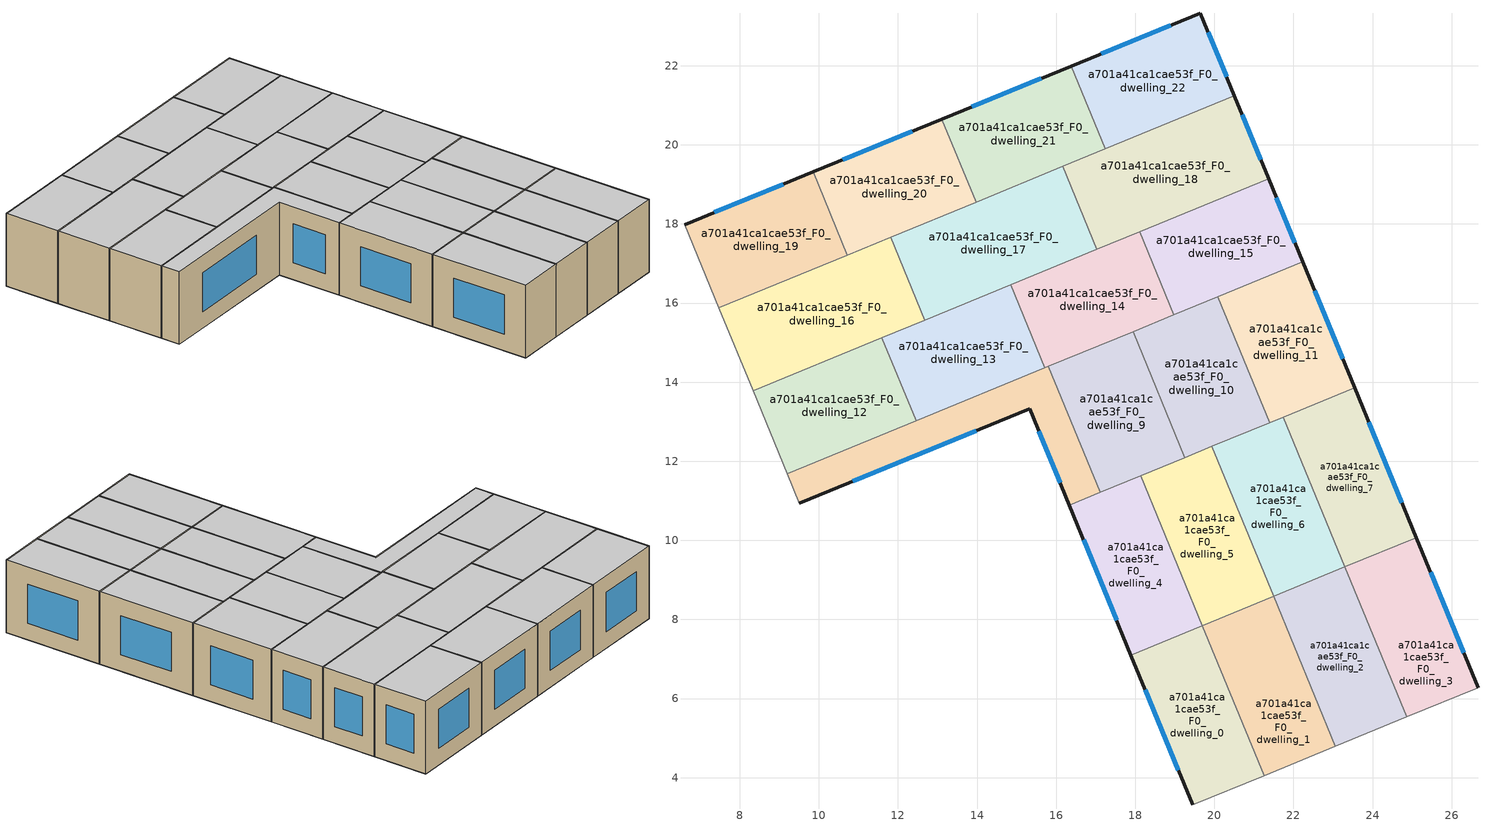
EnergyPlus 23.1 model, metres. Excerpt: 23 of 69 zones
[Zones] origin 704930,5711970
a701a41ca1cae53f_F0_dwelling_0
 floor ground (EU_floor_Construction): 21.26,4.05 19.7,7.84 17.89,7.1 19.45,3.31 z0
 wall outside (EU_wall_Construction): 19.45,3.31 17.89,7.1 z0:3
 wall adiabatic (EU_wall_Construction): 21.26,4.05 19.45,3.31 z0:3
 wall to a701a41ca1cae53f_F0_dwelling_1 (EU_wall_Construction): 19.7,7.84 21.26,4.05 z0:3
 wall to a701a41ca1cae53f_F0_dwelling_4 (EU_wall_Construction): 17.89,7.1 19.7,7.84 z0:3
 window (EU_Window_Construction): 19.09,4.19 18.25,6.22 z0.69:2.31
 ceiling to a701a41ca1cae53f_F1_dwelling_0 (EU_floor_Construction): 19.7,7.84 21.26,4.05 19.45,3.31 17.89,7.1 z3
a701a41ca1cae53f_F0_dwelling_1
 floor ground (EU_floor_Construction): 23.06,4.79 21.5,8.58 19.7,7.84 21.26,4.05 z0
 wall to a701a41ca1cae53f_F0_dwelling_2 (EU_wall_Construction): 21.5,8.58 23.06,4.79 z0:3
 wall adiabatic (EU_wall_Construction): 23.06,4.79 21.26,4.05 z0:3
 wall to a701a41ca1cae53f_F0_dwelling_5 (EU_wall_Construction): 19.7,7.84 21.5,8.58 z0:3
 ceiling to a701a41ca1cae53f_F1_dwelling_1 (EU_floor_Construction): 21.5,8.58 23.06,4.79 21.26,4.05 19.7,7.84 z3
a701a41ca1cae53f_F0_dwelling_10
 floor ground (EU_floor_Construction): 21.4,12.98 20.09,16.16 17.94,15.28 19.26,12.09 z0
 wall to a701a41ca1cae53f_F0_dwelling_11 (EU_wall_Construction): 20.09,16.16 21.4,12.98 z0:3
 wall to a701a41ca1cae53f_F0_dwelling_9 (EU_wall_Construction): 19.26,12.09 17.94,15.28 z0:3
 wall to a701a41ca1cae53f_F0_dwelling_6 (EU_wall_Construction): 21.4,12.98 19.94,12.37 z0:3
 wall to a701a41ca1cae53f_F0_dwelling_15 (EU_wall_Construction): 18.98,15.71 20.09,16.16 z0:3
 wall to a701a41ca1cae53f_F0_dwelling_14 (EU_wall_Construction): 17.94,15.28 18.98,15.71 z0:3
 wall to a701a41ca1cae53f_F0_dwelling_5 (EU_wall_Construction): 19.94,12.37 19.26,12.09 z0:3
 ceiling to a701a41ca1cae53f_F1_dwelling_10 (EU_floor_Construction): 20.09,16.16 21.4,12.98 19.26,12.09 17.94,15.28 z3
a701a41ca1cae53f_F0_dwelling_11
 floor ground (EU_floor_Construction): 23.55,13.86 22.23,17.04 20.09,16.16 21.4,12.98 z0
 wall outside (EU_wall_Construction): 22.23,17.04 23.55,13.86 z0:3
 wall to a701a41ca1cae53f_F0_dwelling_7 (EU_wall_Construction): 23.55,13.86 21.74,13.12 z0:3
 wall to a701a41ca1cae53f_F0_dwelling_15 (EU_wall_Construction): 20.09,16.16 22.23,17.04 z0:3
 wall to a701a41ca1cae53f_F0_dwelling_6 (EU_wall_Construction): 21.74,13.12 21.4,12.98 z0:3
 window (EU_Window_Construction): 22.54,16.31 23.24,14.6 z0.69:2.31
 ceiling to a701a41ca1cae53f_F1_dwelling_11 (EU_floor_Construction): 22.23,17.04 23.55,13.86 21.4,12.98 20.09,16.16 z3
a701a41ca1cae53f_F0_dwelling_12
 floor ground (EU_floor_Construction): 12.46,13.02 11.59,15.12 8.34,13.78 9.2,11.68 z0
 wall to a701a41ca1cae53f_F0_dwelling_13 (EU_wall_Construction): 11.59,15.12 12.46,13.02 z0:3
 wall adiabatic (EU_wall_Construction): 9.2,11.68 8.34,13.78 z0:3
 wall to a701a41ca1cae53f_F0_dwelling_8 (EU_wall_Construction): 12.46,13.02 9.2,11.68 z0:3
 wall to a701a41ca1cae53f_F0_dwelling_16 (EU_wall_Construction): 8.34,13.78 11.59,15.12 z0:3
 ceiling to a701a41ca1cae53f_F1_dwelling_12 (EU_floor_Construction): 11.59,15.12 12.46,13.02 9.2,11.68 8.34,13.78 z3
a701a41ca1cae53f_F0_dwelling_13
 floor ground (EU_floor_Construction): 15.72,14.36 14.85,16.46 11.59,15.12 12.46,13.02 z0
 wall to a701a41ca1cae53f_F0_dwelling_14 (EU_wall_Construction): 14.85,16.46 15.72,14.36 z0:3
 wall to a701a41ca1cae53f_F0_dwelling_17 (EU_wall_Construction): 12.68,15.57 14.85,16.46 z0:3
 wall to a701a41ca1cae53f_F0_dwelling_8 (EU_wall_Construction): 15.72,14.36 12.46,13.02 z0:3
 wall to a701a41ca1cae53f_F0_dwelling_16 (EU_wall_Construction): 11.6,15.12 12.68,15.57 z0:3
 ceiling to a701a41ca1cae53f_F1_dwelling_13 (EU_floor_Construction): 14.85,16.46 15.72,14.36 12.46,13.02 11.59,15.12 z3
a701a41ca1cae53f_F0_dwelling_14
 floor ground (EU_floor_Construction): 18.98,15.71 18.11,17.8 14.85,16.46 15.72,14.36 z0
 wall to a701a41ca1cae53f_F0_dwelling_15 (EU_wall_Construction): 18.11,17.8 18.98,15.71 z0:3
 wall to a701a41ca1cae53f_F0_dwelling_9 (EU_wall_Construction): 17.94,15.28 15.8,14.4 z0:3
 wall to a701a41ca1cae53f_F0_dwelling_18 (EU_wall_Construction): 17.03,17.36 18.11,17.8 z0:3
 wall to a701a41ca1cae53f_F0_dwelling_17 (EU_wall_Construction): 14.85,16.46 17.03,17.35 z0:3
 wall to a701a41ca1cae53f_F0_dwelling_8 (EU_wall_Construction): 15.8,14.4 15.72,14.36 z0:3
 ceiling to a701a41ca1cae53f_F1_dwelling_14 (EU_floor_Construction): 18.11,17.8 18.98,15.71 15.72,14.36 14.85,16.46 z3
a701a41ca1cae53f_F0_dwelling_15
 floor ground (EU_floor_Construction): 22.23,17.04 21.37,19.14 18.11,17.8 18.98,15.71 z0
 wall outside (EU_wall_Construction): 21.37,19.14 22.23,17.04 z0:3
 wall to a701a41ca1cae53f_F0_dwelling_18 (EU_wall_Construction): 18.11,17.8 21.37,19.14 z0:3
 window (EU_Window_Construction): 21.57,18.66 22.04,17.53 z0.69:2.31
 ceiling to a701a41ca1cae53f_F1_dwelling_15 (EU_floor_Construction): 21.37,19.14 22.23,17.04 18.98,15.71 18.11,17.8 z3
a701a41ca1cae53f_F0_dwelling_16
 floor ground (EU_floor_Construction): 12.68,15.57 11.82,17.67 7.47,15.88 8.34,13.78 z0
 wall to a701a41ca1cae53f_F0_dwelling_17 (EU_wall_Construction): 11.82,17.67 12.68,15.57 z0:3
 wall adiabatic (EU_wall_Construction): 8.34,13.78 7.47,15.88 z0:3
 wall to a701a41ca1cae53f_F0_dwelling_19 (EU_wall_Construction): 7.47,15.88 10.72,17.21 z0:3
 wall to a701a41ca1cae53f_F0_dwelling_20 (EU_wall_Construction): 10.72,17.21 11.82,17.66 z0:3
 ceiling to a701a41ca1cae53f_F1_dwelling_16 (EU_floor_Construction): 11.82,17.67 12.68,15.57 8.34,13.78 7.47,15.88 z3
a701a41ca1cae53f_F0_dwelling_17
 floor ground (EU_floor_Construction): 17.03,17.36 16.16,19.45 11.82,17.67 12.68,15.57 z0
 wall to a701a41ca1cae53f_F0_dwelling_18 (EU_wall_Construction): 16.16,19.45 17.03,17.36 z0:3
 wall to a701a41ca1cae53f_F0_dwelling_21 (EU_wall_Construction): 13.98,18.55 16.16,19.45 z0:3
 wall to a701a41ca1cae53f_F0_dwelling_20 (EU_wall_Construction): 11.82,17.67 13.98,18.55 z0:3
 ceiling to a701a41ca1cae53f_F1_dwelling_17 (EU_floor_Construction): 16.16,19.45 17.03,17.36 12.68,15.57 11.82,17.67 z3
a701a41ca1cae53f_F0_dwelling_18
 floor ground (EU_floor_Construction): 21.37,19.14 20.51,21.24 16.16,19.45 17.03,17.36 z0
 wall outside (EU_wall_Construction): 20.51,21.24 21.37,19.14 z0:3
 wall to a701a41ca1cae53f_F0_dwelling_22 (EU_wall_Construction): 17.24,19.9 20.51,21.24 z0:3
 wall to a701a41ca1cae53f_F0_dwelling_21 (EU_wall_Construction): 16.16,19.45 17.24,19.9 z0:3
 window (EU_Window_Construction): 20.71,20.76 21.17,19.63 z0.69:2.31
 ceiling to a701a41ca1cae53f_F1_dwelling_18 (EU_floor_Construction): 20.51,21.24 21.37,19.14 17.03,17.36 16.16,19.45 z3
a701a41ca1cae53f_F0_dwelling_19
 floor ground (EU_floor_Construction): 10.72,17.21 9.85,19.32 6.6,17.98 7.47,15.88 z0
 wall outside (EU_wall_Construction): 6.6,17.98 9.85,19.32 z0:3
 wall to a701a41ca1cae53f_F0_dwelling_20 (EU_wall_Construction): 9.85,19.32 10.72,17.21 z0:3
 wall adiabatic (EU_wall_Construction): 7.47,15.88 6.6,17.98 z0:3
 window (EU_Window_Construction): 7.36,18.29 9.1,19.01 z0.69:2.31
 ceiling to a701a41ca1cae53f_F1_dwelling_19 (EU_floor_Construction): 9.85,19.32 10.72,17.21 7.47,15.88 6.6,17.98 z3
a701a41ca1cae53f_F0_dwelling_2
 floor ground (EU_floor_Construction): 24.86,5.53 23.3,9.33 21.5,8.58 23.06,4.79 z0
 wall to a701a41ca1cae53f_F0_dwelling_3 (EU_wall_Construction): 23.3,9.33 24.86,5.53 z0:3
 wall adiabatic (EU_wall_Construction): 24.86,5.53 23.06,4.79 z0:3
 wall to a701a41ca1cae53f_F0_dwelling_6 (EU_wall_Construction): 21.5,8.58 23.3,9.33 z0:3
 ceiling to a701a41ca1cae53f_F1_dwelling_2 (EU_floor_Construction): 23.3,9.33 24.86,5.53 23.06,4.79 21.5,8.58 z3
a701a41ca1cae53f_F0_dwelling_20
 floor ground (EU_floor_Construction): 13.98,18.55 13.11,20.65 9.85,19.32 10.72,17.21 z0
 wall outside (EU_wall_Construction): 9.85,19.32 13.11,20.65 z0:3
 wall to a701a41ca1cae53f_F0_dwelling_21 (EU_wall_Construction): 13.11,20.65 13.98,18.55 z0:3
 window (EU_Window_Construction): 10.61,19.62 12.36,20.34 z0.69:2.31
 ceiling to a701a41ca1cae53f_F1_dwelling_20 (EU_floor_Construction): 13.11,20.65 13.98,18.55 10.72,17.21 9.85,19.32 z3
a701a41ca1cae53f_F0_dwelling_21
 floor ground (EU_floor_Construction): 17.24,19.9 16.38,21.99 13.11,20.65 13.98,18.55 z0
 wall outside (EU_wall_Construction): 13.11,20.65 16.38,21.99 z0:3
 wall to a701a41ca1cae53f_F0_dwelling_22 (EU_wall_Construction): 16.38,21.99 17.24,19.9 z0:3
 window (EU_Window_Construction): 13.87,20.96 15.62,21.68 z0.69:2.31
 ceiling to a701a41ca1cae53f_F1_dwelling_21 (EU_floor_Construction): 16.38,21.99 17.24,19.9 13.98,18.55 13.11,20.65 z3
a701a41ca1cae53f_F0_dwelling_22
 floor ground (EU_floor_Construction): 20.51,21.24 19.65,23.33 16.38,21.99 17.24,19.9 z0
 wall outside (EU_wall_Construction): 16.38,21.99 19.65,23.33 20.51,21.24 z0:3
 window (EU_Window_Construction): 17.14,22.3 18.89,23.02 / 19.85,22.85 20.31,21.73 z0.69:2.31
 ceiling to a701a41ca1cae53f_F1_dwelling_22 (EU_floor_Construction): 19.65,23.33 20.51,21.24 17.24,19.9 16.38,21.99 z3
a701a41ca1cae53f_F0_dwelling_3
 floor ground (EU_floor_Construction): 26.67,6.28 25.11,10.07 23.3,9.33 24.86,5.53 z0
 wall outside (EU_wall_Construction): 25.11,10.07 26.67,6.28 z0:3
 wall adiabatic (EU_wall_Construction): 26.67,6.28 24.86,5.53 z0:3
 wall to a701a41ca1cae53f_F0_dwelling_7 (EU_wall_Construction): 23.3,9.33 25.11,10.07 z0:3
 window (EU_Window_Construction): 25.47,9.19 26.31,7.15 z0.69:2.31
 ceiling to a701a41ca1cae53f_F1_dwelling_3 (EU_floor_Construction): 25.11,10.07 26.67,6.28 24.86,5.53 23.3,9.33 z3
a701a41ca1cae53f_F0_dwelling_4
 floor ground (EU_floor_Construction): 19.69,7.84 18.14,11.63 16.33,10.89 17.89,7.1 z0
 wall outside (EU_wall_Construction): 17.89,7.1 16.33,10.89 z0:3
 wall to a701a41ca1cae53f_F0_dwelling_5 (EU_wall_Construction): 18.14,11.63 19.69,7.84 z0:3
 wall to a701a41ca1cae53f_F0_dwelling_9 (EU_wall_Construction): 17.11,11.21 18.14,11.63 z0:3
 wall to a701a41ca1cae53f_F0_dwelling_8 (EU_wall_Construction): 16.33,10.89 17.11,11.21 z0:3
 window (EU_Window_Construction): 17.53,7.98 16.69,10.01 z0.69:2.31
 ceiling to a701a41ca1cae53f_F1_dwelling_4 (EU_floor_Construction): 18.14,11.63 19.69,7.84 17.89,7.1 16.33,10.89 z3
a701a41ca1cae53f_F0_dwelling_5
 floor ground (EU_floor_Construction): 21.5,8.58 19.94,12.38 18.14,11.63 19.69,7.84 z0
 wall to a701a41ca1cae53f_F0_dwelling_6 (EU_wall_Construction): 19.94,12.38 21.5,8.58 z0:3
 wall to a701a41ca1cae53f_F0_dwelling_9 (EU_wall_Construction): 18.14,11.63 19.25,12.09 z0:3
 ceiling to a701a41ca1cae53f_F1_dwelling_5 (EU_floor_Construction): 19.94,12.38 21.5,8.58 19.69,7.84 18.14,11.63 z3
a701a41ca1cae53f_F0_dwelling_6
 floor ground (EU_floor_Construction): 23.3,9.33 21.74,13.12 19.94,12.38 21.5,8.58 z0
 wall to a701a41ca1cae53f_F0_dwelling_7 (EU_wall_Construction): 21.74,13.12 23.3,9.33 z0:3
 ceiling to a701a41ca1cae53f_F1_dwelling_6 (EU_floor_Construction): 21.74,13.12 23.3,9.33 21.5,8.58 19.94,12.38 z3
a701a41ca1cae53f_F0_dwelling_7
 floor ground (EU_floor_Construction): 25.11,10.07 23.55,13.86 21.74,13.12 23.3,9.33 z0
 wall outside (EU_wall_Construction): 23.55,13.86 25.11,10.07 z0:3
 window (EU_Window_Construction): 23.91,12.98 24.74,10.95 z0.69:2.31
 ceiling to a701a41ca1cae53f_F1_dwelling_7 (EU_floor_Construction): 23.55,13.86 25.11,10.07 23.3,9.33 21.74,13.12 z3
a701a41ca1cae53f_F0_dwelling_8
 floor ground (EU_floor_Construction): 17.11,11.21 15.8,14.4 9.2,11.68 9.51,10.94 15.33,13.32 16.33,10.89 z0
 wall outside (EU_wall_Construction): 16.33,10.89 15.33,13.32 9.51,10.94 z0:3
 wall adiabatic (EU_wall_Construction): 9.51,10.94 9.2,11.68 z0:3
 wall to a701a41ca1cae53f_F0_dwelling_9 (EU_wall_Construction): 15.8,14.4 17.11,11.21 z0:3
 window (EU_Window_Construction): 16.1,11.45 15.56,12.76 / 13.98,12.77 10.85,11.49 z0.69:2.31
 ceiling to a701a41ca1cae53f_F1_dwelling_8 (EU_floor_Construction): 15.8,14.4 17.11,11.21 16.33,10.89 15.33,13.32 9.51,10.94 9.2,11.68 z3
a701a41ca1cae53f_F0_dwelling_9
 floor ground (EU_floor_Construction): 19.26,12.09 17.94,15.28 15.8,14.4 17.11,11.21 z0
 ceiling to a701a41ca1cae53f_F1_dwelling_9 (EU_floor_Construction): 17.94,15.28 19.26,12.09 17.11,11.21 15.8,14.4 z3
[Building]
EU S2 Campaign: North Axis=0; Terrain=City; Solar Distribution=FullExterior
[Site:Location]
London: Latitude=51.5; Longitude=-0.5; Time Zone=0; Elevation=25
[SizingPeriod:WeatherFileDays]
AnnualSizingPeriod: Begin Month=1; Begin Day of Month=1; End Month=12; End Day of Month=31; Day of Week for Start Day=Monday; Use Weather File Daylight Saving Period=No; Use Weather File Rain and Snow Indicators=No
[MATERIAL]
EU_InternalMass_Material: Roughness=MediumRough; Thickness=0.1; Conductivity=1; Density=1800; Specific Heat=900; Thermal Absorptance=0.9; Solar Absorptance=0.7; Visible Absorptance=0.7
[MATERIAL:NOMASS] Roughness=MediumRough; Thermal Absorptance=0.9; Solar Absorptance=0.7; Visible Absorptance=0.7
Name | Thermal Resistance
EU_wall_NoMass | 0.635353
EU_floor_NoMass | 1.96382
[WINDOWMATERIAL:SIMPLEGLAZINGSYSTEM]
EU_Window_SimpleGlazing: UFactor=2.96269; Solar Heat Gain Coefficient=0.76; Visible Transmittance=0.76
[CONSTRUCTION]
EU_wall_Construction: EU_wall_NoMass
EU_floor_Construction: EU_floor_NoMass
EU_InternalMass_Construction: EU_InternalMass_Material
EU_Window_Construction: EU_Window_SimpleGlazing
[ZONE] Type=1; Multiplier=1; Ceiling Height=autocalculate; Floor Area=autocalculate; Part of Total Floor Area=Yes
Name | Volume
a701a41ca1cae53f_F0_dwelling_0 | 23.9868
a701a41ca1cae53f_F0_dwelling_1; a701a41ca1cae53f_F0_dwelling_2 | 23.978
a701a41ca1cae53f_F0_dwelling_10 | 23.9905
a701a41ca1cae53f_F0_dwelling_11 | 23.9758
a701a41ca1cae53f_F0_dwelling_12 | 23.9861
a701a41ca1cae53f_F0_dwelling_13; a701a41ca1cae53f_F0_dwelling_14 | 23.9883
a701a41ca1cae53f_F0_dwelling_15 | 23.9854
a701a41ca1cae53f_F0_dwelling_16 | 31.9739
a701a41ca1cae53f_F0_dwelling_17 | 31.9827
a701a41ca1cae53f_F0_dwelling_18 | 31.9856
a701a41ca1cae53f_F0_dwelling_19 | 23.9766
a701a41ca1cae53f_F0_dwelling_20 | 23.9832
a701a41ca1cae53f_F0_dwelling_21; a701a41ca1cae53f_F0_dwelling_22; a701a41ca1cae53f_F0_dwelling_8 | 23.9817
a701a41ca1cae53f_F0_dwelling_3 | 23.9919
a701a41ca1cae53f_F0_dwelling_4 | 23.9897
a701a41ca1cae53f_F0_dwelling_5 | 23.9824
a701a41ca1cae53f_F0_dwelling_6 | 23.989
a701a41ca1cae53f_F0_dwelling_7; a701a41ca1cae53f_F0_dwelling_9 | 23.9773
[INTERNALMASS] Construction=EU_InternalMass_Construction
Name | Zone or ZoneList | Surface Area
a701a41ca1cae53f_F0_dwelling_0_EU_InternalMass | a701a41ca1cae53f_F0_dwelling_0 | 7.99753
a701a41ca1cae53f_F0_dwelling_1_EU_InternalMass | a701a41ca1cae53f_F0_dwelling_1 | 7.99254
a701a41ca1cae53f_F0_dwelling_2_EU_InternalMass | a701a41ca1cae53f_F0_dwelling_2 | 7.99281
a701a41ca1cae53f_F0_dwelling_3_EU_InternalMass | a701a41ca1cae53f_F0_dwelling_3 | 7.99688
a701a41ca1cae53f_F0_dwelling_4_EU_InternalMass | a701a41ca1cae53f_F0_dwelling_4 | 7.99636
a701a41ca1cae53f_F0_dwelling_5_EU_InternalMass | a701a41ca1cae53f_F0_dwelling_5 | 7.99422
a701a41ca1cae53f_F0_dwelling_6_EU_InternalMass | a701a41ca1cae53f_F0_dwelling_6 | 7.99648
a701a41ca1cae53f_F0_dwelling_7_EU_InternalMass | a701a41ca1cae53f_F0_dwelling_7 | 7.99269
a701a41ca1cae53f_F0_dwelling_8_EU_InternalMass | a701a41ca1cae53f_F0_dwelling_8 | 7.99389
a701a41ca1cae53f_F0_dwelling_9_EU_InternalMass | a701a41ca1cae53f_F0_dwelling_9 | 7.992
a701a41ca1cae53f_F0_dwelling_10_EU_InternalMass | a701a41ca1cae53f_F0_dwelling_10 | 7.99692
a701a41ca1cae53f_F0_dwelling_11_EU_InternalMass | a701a41ca1cae53f_F0_dwelling_11 | 7.992
a701a41ca1cae53f_F0_dwelling_12_EU_InternalMass | a701a41ca1cae53f_F0_dwelling_12 | 7.99563
a701a41ca1cae53f_F0_dwelling_13_EU_InternalMass | a701a41ca1cae53f_F0_dwelling_13 | 7.99601
a701a41ca1cae53f_F0_dwelling_14_EU_InternalMass | a701a41ca1cae53f_F0_dwelling_14 | 7.99601
a701a41ca1cae53f_F0_dwelling_15_EU_InternalMass | a701a41ca1cae53f_F0_dwelling_15 | 7.99548
a701a41ca1cae53f_F0_dwelling_16_EU_InternalMass | a701a41ca1cae53f_F0_dwelling_16 | 10.658
a701a41ca1cae53f_F0_dwelling_17_EU_InternalMass | a701a41ca1cae53f_F0_dwelling_17 | 10.661
a701a41ca1cae53f_F0_dwelling_18_EU_InternalMass | a701a41ca1cae53f_F0_dwelling_18 | 10.6618
a701a41ca1cae53f_F0_dwelling_19_EU_InternalMass | a701a41ca1cae53f_F0_dwelling_19 | 7.99258
a701a41ca1cae53f_F0_dwelling_20_EU_InternalMass | a701a41ca1cae53f_F0_dwelling_20 | 7.99457
a701a41ca1cae53f_F0_dwelling_21_EU_InternalMass | a701a41ca1cae53f_F0_dwelling_21 | 7.99483
a701a41ca1cae53f_F0_dwelling_22_EU_InternalMass | a701a41ca1cae53f_F0_dwelling_22 | 7.99389
[OTHEREQUIPMENT] Fuel Type=Electricity; Design Level Calculation Method=Watts/Area; Power per Zone Floor Area=1; Fraction Latent=0; Fraction Radiant=0; Fraction Lost=0; Carbon Dioxide Generation Rate=0; EndUse Subcategory=EU_Step8_InternalGains
Name | Zone or ZoneList or Space or SpaceList | Schedule
EU_Step8_InternalGain_a701a41ca1cae53f_F0_dwelling_0_f000 | a701a41ca1cae53f_F0_dwelling_0 | EU_Step8_GainSchedule_a701a41ca1cae53f_F0_dwelling_0_f000
EU_Step8_InternalGain_a701a41ca1cae53f_F0_dwelling_1_f000 | a701a41ca1cae53f_F0_dwelling_1 | EU_Step8_GainSchedule_a701a41ca1cae53f_F0_dwelling_1_f000
EU_Step8_InternalGain_a701a41ca1cae53f_F0_dwelling_2_f000 | a701a41ca1cae53f_F0_dwelling_2 | EU_Step8_GainSchedule_a701a41ca1cae53f_F0_dwelling_2_f000
EU_Step8_InternalGain_a701a41ca1cae53f_F0_dwelling_3_f000 | a701a41ca1cae53f_F0_dwelling_3 | EU_Step8_GainSchedule_a701a41ca1cae53f_F0_dwelling_3_f000
EU_Step8_InternalGain_a701a41ca1cae53f_F0_dwelling_4_f000 | a701a41ca1cae53f_F0_dwelling_4 | EU_Step8_GainSchedule_a701a41ca1cae53f_F0_dwelling_4_f000
EU_Step8_InternalGain_a701a41ca1cae53f_F0_dwelling_5_f000 | a701a41ca1cae53f_F0_dwelling_5 | EU_Step8_GainSchedule_a701a41ca1cae53f_F0_dwelling_5_f000
EU_Step8_InternalGain_a701a41ca1cae53f_F0_dwelling_6_f000 | a701a41ca1cae53f_F0_dwelling_6 | EU_Step8_GainSchedule_a701a41ca1cae53f_F0_dwelling_6_f000
EU_Step8_InternalGain_a701a41ca1cae53f_F0_dwelling_7_f000 | a701a41ca1cae53f_F0_dwelling_7 | EU_Step8_GainSchedule_a701a41ca1cae53f_F0_dwelling_7_f000
EU_Step8_InternalGain_a701a41ca1cae53f_F0_dwelling_8_f000 | a701a41ca1cae53f_F0_dwelling_8 | EU_Step8_GainSchedule_a701a41ca1cae53f_F0_dwelling_8_f000
EU_Step8_InternalGain_a701a41ca1cae53f_F0_dwelling_9_f000 | a701a41ca1cae53f_F0_dwelling_9 | EU_Step8_GainSchedule_a701a41ca1cae53f_F0_dwelling_9_f000
EU_Step8_InternalGain_a701a41ca1cae53f_F0_dwelling_10_f000 | a701a41ca1cae53f_F0_dwelling_10 | EU_Step8_GainSchedule_a701a41ca1cae53f_F0_dwelling_10_f000
EU_Step8_InternalGain_a701a41ca1cae53f_F0_dwelling_11_f000 | a701a41ca1cae53f_F0_dwelling_11 | EU_Step8_GainSchedule_a701a41ca1cae53f_F0_dwelling_11_f000
EU_Step8_InternalGain_a701a41ca1cae53f_F0_dwelling_12_f000 | a701a41ca1cae53f_F0_dwelling_12 | EU_Step8_GainSchedule_a701a41ca1cae53f_F0_dwelling_12_f000
EU_Step8_InternalGain_a701a41ca1cae53f_F0_dwelling_13_f000 | a701a41ca1cae53f_F0_dwelling_13 | EU_Step8_GainSchedule_a701a41ca1cae53f_F0_dwelling_13_f000
EU_Step8_InternalGain_a701a41ca1cae53f_F0_dwelling_14_f000 | a701a41ca1cae53f_F0_dwelling_14 | EU_Step8_GainSchedule_a701a41ca1cae53f_F0_dwelling_14_f000
EU_Step8_InternalGain_a701a41ca1cae53f_F0_dwelling_15_f000 | a701a41ca1cae53f_F0_dwelling_15 | EU_Step8_GainSchedule_a701a41ca1cae53f_F0_dwelling_15_f000
EU_Step8_InternalGain_a701a41ca1cae53f_F0_dwelling_16_f000 | a701a41ca1cae53f_F0_dwelling_16 | EU_Step8_GainSchedule_a701a41ca1cae53f_F0_dwelling_16_f000
EU_Step8_InternalGain_a701a41ca1cae53f_F0_dwelling_17_f000 | a701a41ca1cae53f_F0_dwelling_17 | EU_Step8_GainSchedule_a701a41ca1cae53f_F0_dwelling_17_f000
EU_Step8_InternalGain_a701a41ca1cae53f_F0_dwelling_18_f000 | a701a41ca1cae53f_F0_dwelling_18 | EU_Step8_GainSchedule_a701a41ca1cae53f_F0_dwelling_18_f000
EU_Step8_InternalGain_a701a41ca1cae53f_F0_dwelling_19_f000 | a701a41ca1cae53f_F0_dwelling_19 | EU_Step8_GainSchedule_a701a41ca1cae53f_F0_dwelling_19_f000
EU_Step8_InternalGain_a701a41ca1cae53f_F0_dwelling_20_f000 | a701a41ca1cae53f_F0_dwelling_20 | EU_Step8_GainSchedule_a701a41ca1cae53f_F0_dwelling_20_f000
EU_Step8_InternalGain_a701a41ca1cae53f_F0_dwelling_21_f000 | a701a41ca1cae53f_F0_dwelling_21 | EU_Step8_GainSchedule_a701a41ca1cae53f_F0_dwelling_21_f000
EU_Step8_InternalGain_a701a41ca1cae53f_F0_dwelling_22_f000 | a701a41ca1cae53f_F0_dwelling_22 | EU_Step8_GainSchedule_a701a41ca1cae53f_F0_dwelling_22_f000
[ZONEVENTILATION:DESIGNFLOWRATE] Schedule=EU_AlwaysOn; Design Flow Rate Calculation Method=AirChanges/Hour; Air Changes per Hour=0.555504; Ventilation Type=Natural; Fan Pressure Rise=0; Fan Total Efficiency=1; Constant Term Coefficient=1; Temperature Term Coefficient=0; Velocity Term Coefficient=0; Velocity Squared Term Coefficient=0; Minimum Indoor Temperature=-100; Maximum Indoor Temperature=100; Delta Temperature=-100; Minimum Outdoor Temperature=-100; Maximum Outdoor Temperature=100; Maximum Wind Speed=40
Name | Zone or ZoneList or Space or SpaceList
EU_ConstantAir_a701a41ca1cae53f_F0_dwelling_0 | a701a41ca1cae53f_F0_dwelling_0
EU_ConstantAir_a701a41ca1cae53f_F0_dwelling_1 | a701a41ca1cae53f_F0_dwelling_1
EU_ConstantAir_a701a41ca1cae53f_F0_dwelling_2 | a701a41ca1cae53f_F0_dwelling_2
EU_ConstantAir_a701a41ca1cae53f_F0_dwelling_3 | a701a41ca1cae53f_F0_dwelling_3
EU_ConstantAir_a701a41ca1cae53f_F0_dwelling_4 | a701a41ca1cae53f_F0_dwelling_4
EU_ConstantAir_a701a41ca1cae53f_F0_dwelling_5 | a701a41ca1cae53f_F0_dwelling_5
EU_ConstantAir_a701a41ca1cae53f_F0_dwelling_6 | a701a41ca1cae53f_F0_dwelling_6
EU_ConstantAir_a701a41ca1cae53f_F0_dwelling_7 | a701a41ca1cae53f_F0_dwelling_7
EU_ConstantAir_a701a41ca1cae53f_F0_dwelling_8 | a701a41ca1cae53f_F0_dwelling_8
EU_ConstantAir_a701a41ca1cae53f_F0_dwelling_9 | a701a41ca1cae53f_F0_dwelling_9
EU_ConstantAir_a701a41ca1cae53f_F0_dwelling_10 | a701a41ca1cae53f_F0_dwelling_10
EU_ConstantAir_a701a41ca1cae53f_F0_dwelling_11 | a701a41ca1cae53f_F0_dwelling_11
EU_ConstantAir_a701a41ca1cae53f_F0_dwelling_12 | a701a41ca1cae53f_F0_dwelling_12
EU_ConstantAir_a701a41ca1cae53f_F0_dwelling_13 | a701a41ca1cae53f_F0_dwelling_13
EU_ConstantAir_a701a41ca1cae53f_F0_dwelling_14 | a701a41ca1cae53f_F0_dwelling_14
EU_ConstantAir_a701a41ca1cae53f_F0_dwelling_15 | a701a41ca1cae53f_F0_dwelling_15
EU_ConstantAir_a701a41ca1cae53f_F0_dwelling_16 | a701a41ca1cae53f_F0_dwelling_16
EU_ConstantAir_a701a41ca1cae53f_F0_dwelling_17 | a701a41ca1cae53f_F0_dwelling_17
EU_ConstantAir_a701a41ca1cae53f_F0_dwelling_18 | a701a41ca1cae53f_F0_dwelling_18
EU_ConstantAir_a701a41ca1cae53f_F0_dwelling_19 | a701a41ca1cae53f_F0_dwelling_19
EU_ConstantAir_a701a41ca1cae53f_F0_dwelling_20 | a701a41ca1cae53f_F0_dwelling_20
EU_ConstantAir_a701a41ca1cae53f_F0_dwelling_21 | a701a41ca1cae53f_F0_dwelling_21
EU_ConstantAir_a701a41ca1cae53f_F0_dwelling_22 | a701a41ca1cae53f_F0_dwelling_22
[HVACTEMPLATE:THERMOSTAT] Constant Heating Setpoint=20; Constant Cooling Setpoint=50
EU_HeatOnly_a701a41ca1cae53f_F0_dwelling_0; EU_HeatOnly_a701a41ca1cae53f_F0_dwelling_1; EU_HeatOnly_a701a41ca1cae53f_F0_dwelling_2; EU_HeatOnly_a701a41ca1cae53f_F0_dwelling_3; EU_HeatOnly_a701a41ca1cae53f_F0_dwelling_4; EU_HeatOnly_a701a41ca1cae53f_F0_dwelling_5; EU_HeatOnly_a701a41ca1cae53f_F0_dwelling_6; EU_HeatOnly_a701a41ca1cae53f_F0_dwelling_7; EU_HeatOnly_a701a41ca1cae53f_F0_dwelling_8; EU_HeatOnly_a701a41ca1cae53f_F0_dwelling_9; EU_HeatOnly_a701a41ca1cae53f_F0_dwelling_10; EU_HeatOnly_a701a41ca1cae53f_F0_dwelling_11; EU_HeatOnly_a701a41ca1cae53f_F0_dwelling_12; EU_HeatOnly_a701a41ca1cae53f_F0_dwelling_13; EU_HeatOnly_a701a41ca1cae53f_F0_dwelling_14; EU_HeatOnly_a701a41ca1cae53f_F0_dwelling_15; EU_HeatOnly_a701a41ca1cae53f_F0_dwelling_16; EU_HeatOnly_a701a41ca1cae53f_F0_dwelling_17; EU_HeatOnly_a701a41ca1cae53f_F0_dwelling_18; EU_HeatOnly_a701a41ca1cae53f_F0_dwelling_19; EU_HeatOnly_a701a41ca1cae53f_F0_dwelling_20; EU_HeatOnly_a701a41ca1cae53f_F0_dwelling_21; EU_HeatOnly_a701a41ca1cae53f_F0_dwelling_22; EU_HeatOnly_a701a41ca1cae53f_F1_dwelling_0; EU_HeatOnly_a701a41ca1cae53f_F1_dwelling_1; EU_HeatOnly_a701a41ca1cae53f_F1_dwelling_2; EU_HeatOnly_a701a41ca1cae53f_F1_dwelling_3; EU_HeatOnly_a701a41ca1cae53f_F1_dwelling_4; EU_HeatOnly_a701a41ca1cae53f_F1_dwelling_5; EU_HeatOnly_a701a41ca1cae53f_F1_dwelling_6; EU_HeatOnly_a701a41ca1cae53f_F1_dwelling_7; EU_HeatOnly_a701a41ca1cae53f_F1_dwelling_8; EU_HeatOnly_a701a41ca1cae53f_F1_dwelling_9; EU_HeatOnly_a701a41ca1cae53f_F1_dwelling_10; EU_HeatOnly_a701a41ca1cae53f_F1_dwelling_11; EU_HeatOnly_a701a41ca1cae53f_F1_dwelling_12; EU_HeatOnly_a701a41ca1cae53f_F1_dwelling_13; EU_HeatOnly_a701a41ca1cae53f_F1_dwelling_14; EU_HeatOnly_a701a41ca1cae53f_F1_dwelling_15; EU_HeatOnly_a701a41ca1cae53f_F1_dwelling_16; EU_HeatOnly_a701a41ca1cae53f_F1_dwelling_17; EU_HeatOnly_a701a41ca1cae53f_F1_dwelling_18; EU_HeatOnly_a701a41ca1cae53f_F1_dwelling_19; EU_HeatOnly_a701a41ca1cae53f_F1_dwelling_20; EU_HeatOnly_a701a41ca1cae53f_F1_dwelling_21; EU_HeatOnly_a701a41ca1cae53f_F1_dwelling_22; EU_HeatOnly_a701a41ca1cae53f_F2_dwelling_0; EU_HeatOnly_a701a41ca1cae53f_F2_dwelling_1; EU_HeatOnly_a701a41ca1cae53f_F2_dwelling_2; EU_HeatOnly_a701a41ca1cae53f_F2_dwelling_3; EU_HeatOnly_a701a41ca1cae53f_F2_dwelling_4; EU_HeatOnly_a701a41ca1cae53f_F2_dwelling_5; EU_HeatOnly_a701a41ca1cae53f_F2_dwelling_6; EU_HeatOnly_a701a41ca1cae53f_F2_dwelling_7; EU_HeatOnly_a701a41ca1cae53f_F2_dwelling_8; EU_HeatOnly_a701a41ca1cae53f_F2_dwelling_9; EU_HeatOnly_a701a41ca1cae53f_F2_dwelling_10; EU_HeatOnly_a701a41ca1cae53f_F2_dwelling_11; EU_HeatOnly_a701a41ca1cae53f_F2_dwelling_12; EU_HeatOnly_a701a41ca1cae53f_F2_dwelling_13; EU_HeatOnly_a701a41ca1cae53f_F2_dwelling_14; EU_HeatOnly_a701a41ca1cae53f_F2_dwelling_15; EU_HeatOnly_a701a41ca1cae53f_F2_dwelling_16; EU_HeatOnly_a701a41ca1cae53f_F2_dwelling_17; EU_HeatOnly_a701a41ca1cae53f_F2_dwelling_18; EU_HeatOnly_a701a41ca1cae53f_F2_dwelling_19; EU_HeatOnly_a701a41ca1cae53f_F2_dwelling_20; EU_HeatOnly_a701a41ca1cae53f_F2_dwelling_21; EU_HeatOnly_a701a41ca1cae53f_F2_dwelling_22
[HVACTEMPLATE:ZONE:IDEALLOADSAIRSYSTEM] System Availability Schedule=EU_AlwaysOn; Maximum Heating Supply Air Temperature=50; Minimum Cooling Supply Air Temperature=13; Maximum Heating Supply Air Humidity Ratio=0.0156; Minimum Cooling Supply Air Humidity Ratio=0.0077; Heating Limit=NoLimit; Cooling Limit=NoLimit; Heating Availability Schedule=EU_AlwaysOn; Cooling Availability Schedule=EU_CoolingOff; Dehumidification Control Type=ConstantSensibleHeatRatio; Cooling Sensible Heat Ratio=0.7; Dehumidification Setpoint=60; Humidification Control Type=None; Humidification Setpoint=30; Outdoor Air Method=None; Outdoor Air Flow Rate per Person=0.00944; Outdoor Air Flow Rate per Zone Floor Area=0; Outdoor Air Flow Rate per Zone=0; Demand Controlled Ventilation Type=None; Outdoor Air Economizer Type=NoEconomizer; Heat Recovery Type=None; Sensible Heat Recovery Effectiveness=0.7; Latent Heat Recovery Effectiveness=0.65
Name | Template Thermostat
a701a41ca1cae53f_F0_dwelling_0 | EU_HeatOnly_a701a41ca1cae53f_F0_dwelling_0
a701a41ca1cae53f_F0_dwelling_1 | EU_HeatOnly_a701a41ca1cae53f_F0_dwelling_1
a701a41ca1cae53f_F0_dwelling_2 | EU_HeatOnly_a701a41ca1cae53f_F0_dwelling_2
a701a41ca1cae53f_F0_dwelling_3 | EU_HeatOnly_a701a41ca1cae53f_F0_dwelling_3
a701a41ca1cae53f_F0_dwelling_4 | EU_HeatOnly_a701a41ca1cae53f_F0_dwelling_4
a701a41ca1cae53f_F0_dwelling_5 | EU_HeatOnly_a701a41ca1cae53f_F0_dwelling_5
a701a41ca1cae53f_F0_dwelling_6 | EU_HeatOnly_a701a41ca1cae53f_F0_dwelling_6
a701a41ca1cae53f_F0_dwelling_7 | EU_HeatOnly_a701a41ca1cae53f_F0_dwelling_7
a701a41ca1cae53f_F0_dwelling_8 | EU_HeatOnly_a701a41ca1cae53f_F0_dwelling_8
a701a41ca1cae53f_F0_dwelling_9 | EU_HeatOnly_a701a41ca1cae53f_F0_dwelling_9
a701a41ca1cae53f_F0_dwelling_10 | EU_HeatOnly_a701a41ca1cae53f_F0_dwelling_10
a701a41ca1cae53f_F0_dwelling_11 | EU_HeatOnly_a701a41ca1cae53f_F0_dwelling_11
a701a41ca1cae53f_F0_dwelling_12 | EU_HeatOnly_a701a41ca1cae53f_F0_dwelling_12
a701a41ca1cae53f_F0_dwelling_13 | EU_HeatOnly_a701a41ca1cae53f_F0_dwelling_13
a701a41ca1cae53f_F0_dwelling_14 | EU_HeatOnly_a701a41ca1cae53f_F0_dwelling_14
a701a41ca1cae53f_F0_dwelling_15 | EU_HeatOnly_a701a41ca1cae53f_F0_dwelling_15
a701a41ca1cae53f_F0_dwelling_16 | EU_HeatOnly_a701a41ca1cae53f_F0_dwelling_16
a701a41ca1cae53f_F0_dwelling_17 | EU_HeatOnly_a701a41ca1cae53f_F0_dwelling_17
a701a41ca1cae53f_F0_dwelling_18 | EU_HeatOnly_a701a41ca1cae53f_F0_dwelling_18
a701a41ca1cae53f_F0_dwelling_19 | EU_HeatOnly_a701a41ca1cae53f_F0_dwelling_19
a701a41ca1cae53f_F0_dwelling_20 | EU_HeatOnly_a701a41ca1cae53f_F0_dwelling_20
a701a41ca1cae53f_F0_dwelling_21 | EU_HeatOnly_a701a41ca1cae53f_F0_dwelling_21
a701a41ca1cae53f_F0_dwelling_22 | EU_HeatOnly_a701a41ca1cae53f_F0_dwelling_22
[SIZING:ZONE] Zone Cooling Design Supply Air Temperature Input Method=SupplyAirTemperature; Zone Cooling Design Supply Air Temperature=13; Zone Heating Design Supply Air Temperature Input Method=SupplyAirTemperature; Zone Heating Design Supply Air Temperature=50; Zone Cooling Design Supply Air Humidity Ratio=0.008; Zone Heating Design Supply Air Humidity Ratio=0.008; Cooling Design Air Flow Method=DesignDay; Cooling Design Air Flow Rate=0; Cooling Minimum Air Flow per Zone Floor Area=0.000762; Cooling Minimum Air Flow=0; Cooling Minimum Air Flow Fraction=0.2; Heating Design Air Flow Method=DesignDay; Heating Design Air Flow Rate=0; Heating Maximum Air Flow per Zone Floor Area=0.002032; Heating Maximum Air Flow=0.141576; Heating Maximum Air Flow Fraction=0.3; Account for Dedicated Outdoor Air System=No; Dedicated Outdoor Air System Control Strategy=NeutralSupplyAir; Dedicated Outdoor Air Low Setpoint Temperature for Design=autosize; Dedicated Outdoor Air High Setpoint Temperature for Design=autosize; Zone Load Sizing Method=Sensible Load Only No Latent Load; Zone Latent Cooling Design Supply Air Humidity Ratio Input Method=HumidityRatioDifference; Zone Cooling Design Supply Air Humidity Ratio Difference=0.005; Zone Latent Heating Design Supply Air Humidity Ratio Input Method=HumidityRatioDifference; Zone Humidification Design Supply Air Humidity Ratio Difference=0.005
a701a41ca1cae53f_F0_dwelling_0; a701a41ca1cae53f_F0_dwelling_1; a701a41ca1cae53f_F0_dwelling_2; a701a41ca1cae53f_F0_dwelling_3; a701a41ca1cae53f_F0_dwelling_4; a701a41ca1cae53f_F0_dwelling_5; a701a41ca1cae53f_F0_dwelling_6; a701a41ca1cae53f_F0_dwelling_7; a701a41ca1cae53f_F0_dwelling_8; a701a41ca1cae53f_F0_dwelling_9; a701a41ca1cae53f_F0_dwelling_10; a701a41ca1cae53f_F0_dwelling_11; a701a41ca1cae53f_F0_dwelling_12; a701a41ca1cae53f_F0_dwelling_13; a701a41ca1cae53f_F0_dwelling_14; a701a41ca1cae53f_F0_dwelling_15; a701a41ca1cae53f_F0_dwelling_16; a701a41ca1cae53f_F0_dwelling_17; a701a41ca1cae53f_F0_dwelling_18; a701a41ca1cae53f_F0_dwelling_19; a701a41ca1cae53f_F0_dwelling_20; a701a41ca1cae53f_F0_dwelling_21; a701a41ca1cae53f_F0_dwelling_22
[SCHEDULE:CONSTANT]
Name | Hourly Value
EU_AlwaysOn | 1
EU_CoolingOff | 0
[SCHEDULE:FILE] Column Number=1; Rows to Skip at Top=0; Number of Hours of Data=8760; Column Separator=Comma; Interpolate to Timestep=No; Minutes per Item=60; Adjust Schedule for Daylight Savings=Yes
Name | File
EU_Step8_GainSchedule_a701a41ca1cae53f_F0_dwelling_0_f000 | ../../schedules/a701a41ca1cae53f/a701a41ca1cae53f_F0_dwelling_0_f000_gain.csv
EU_Step8_GainSchedule_a701a41ca1cae53f_F0_dwelling_1_f000 | ../../schedules/a701a41ca1cae53f/a701a41ca1cae53f_F0_dwelling_1_f000_gain.csv
EU_Step8_GainSchedule_a701a41ca1cae53f_F0_dwelling_2_f000 | ../../schedules/a701a41ca1cae53f/a701a41ca1cae53f_F0_dwelling_2_f000_gain.csv
EU_Step8_GainSchedule_a701a41ca1cae53f_F0_dwelling_3_f000 | ../../schedules/a701a41ca1cae53f/a701a41ca1cae53f_F0_dwelling_3_f000_gain.csv
EU_Step8_GainSchedule_a701a41ca1cae53f_F0_dwelling_4_f000 | ../../schedules/a701a41ca1cae53f/a701a41ca1cae53f_F0_dwelling_4_f000_gain.csv
EU_Step8_GainSchedule_a701a41ca1cae53f_F0_dwelling_5_f000 | ../../schedules/a701a41ca1cae53f/a701a41ca1cae53f_F0_dwelling_5_f000_gain.csv
EU_Step8_GainSchedule_a701a41ca1cae53f_F0_dwelling_6_f000 | ../../schedules/a701a41ca1cae53f/a701a41ca1cae53f_F0_dwelling_6_f000_gain.csv
EU_Step8_GainSchedule_a701a41ca1cae53f_F0_dwelling_7_f000 | ../../schedules/a701a41ca1cae53f/a701a41ca1cae53f_F0_dwelling_7_f000_gain.csv
EU_Step8_GainSchedule_a701a41ca1cae53f_F0_dwelling_8_f000 | ../../schedules/a701a41ca1cae53f/a701a41ca1cae53f_F0_dwelling_8_f000_gain.csv
EU_Step8_GainSchedule_a701a41ca1cae53f_F0_dwelling_9_f000 | ../../schedules/a701a41ca1cae53f/a701a41ca1cae53f_F0_dwelling_9_f000_gain.csv
EU_Step8_GainSchedule_a701a41ca1cae53f_F0_dwelling_10_f000 | ../../schedules/a701a41ca1cae53f/a701a41ca1cae53f_F0_dwelling_10_f000_gain.csv
EU_Step8_GainSchedule_a701a41ca1cae53f_F0_dwelling_11_f000 | ../../schedules/a701a41ca1cae53f/a701a41ca1cae53f_F0_dwelling_11_f000_gain.csv
EU_Step8_GainSchedule_a701a41ca1cae53f_F0_dwelling_12_f000 | ../../schedules/a701a41ca1cae53f/a701a41ca1cae53f_F0_dwelling_12_f000_gain.csv
EU_Step8_GainSchedule_a701a41ca1cae53f_F0_dwelling_13_f000 | ../../schedules/a701a41ca1cae53f/a701a41ca1cae53f_F0_dwelling_13_f000_gain.csv
EU_Step8_GainSchedule_a701a41ca1cae53f_F0_dwelling_14_f000 | ../../schedules/a701a41ca1cae53f/a701a41ca1cae53f_F0_dwelling_14_f000_gain.csv
EU_Step8_GainSchedule_a701a41ca1cae53f_F0_dwelling_15_f000 | ../../schedules/a701a41ca1cae53f/a701a41ca1cae53f_F0_dwelling_15_f000_gain.csv
EU_Step8_GainSchedule_a701a41ca1cae53f_F0_dwelling_16_f000 | ../../schedules/a701a41ca1cae53f/a701a41ca1cae53f_F0_dwelling_16_f000_gain.csv
EU_Step8_GainSchedule_a701a41ca1cae53f_F0_dwelling_17_f000 | ../../schedules/a701a41ca1cae53f/a701a41ca1cae53f_F0_dwelling_17_f000_gain.csv
EU_Step8_GainSchedule_a701a41ca1cae53f_F0_dwelling_18_f000 | ../../schedules/a701a41ca1cae53f/a701a41ca1cae53f_F0_dwelling_18_f000_gain.csv
EU_Step8_GainSchedule_a701a41ca1cae53f_F0_dwelling_19_f000 | ../../schedules/a701a41ca1cae53f/a701a41ca1cae53f_F0_dwelling_19_f000_gain.csv
EU_Step8_GainSchedule_a701a41ca1cae53f_F0_dwelling_20_f000 | ../../schedules/a701a41ca1cae53f/a701a41ca1cae53f_F0_dwelling_20_f000_gain.csv
EU_Step8_GainSchedule_a701a41ca1cae53f_F0_dwelling_21_f000 | ../../schedules/a701a41ca1cae53f/a701a41ca1cae53f_F0_dwelling_21_f000_gain.csv
EU_Step8_GainSchedule_a701a41ca1cae53f_F0_dwelling_22_f000 | ../../schedules/a701a41ca1cae53f/a701a41ca1cae53f_F0_dwelling_22_f000_gain.csv
